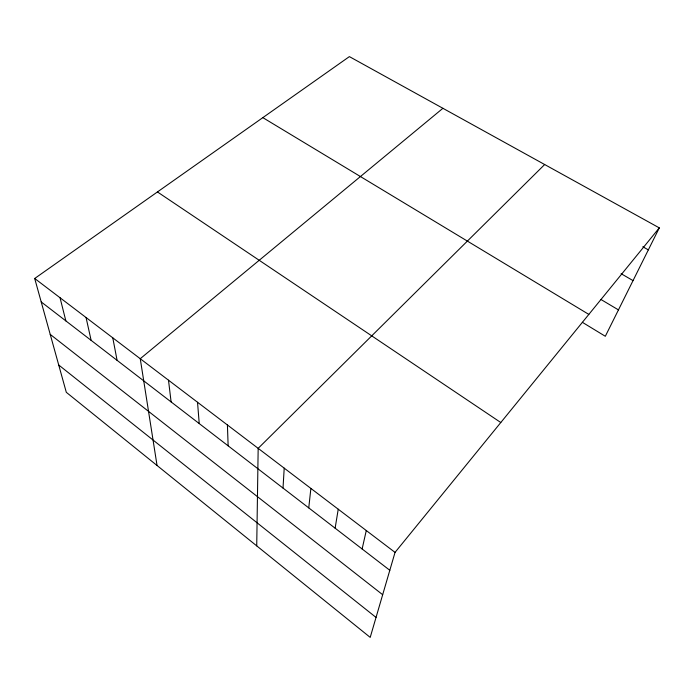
<?xml version="1.0" encoding="UTF-8"?>
<svg xmlns="http://www.w3.org/2000/svg" width="694" height="694" viewBox="0 0 694 694"><rect width="100%" height="100%" fill="white"/><g stroke="black" fill="none" stroke-linecap="round" stroke-linejoin="round"><path stroke-width="1.04" d="M256.728 545.874L258.168 448.35L544.669 164.53M283.013 488.064L284.21 468.138M308.752 507.887L310.886 488.42M335.124 528.186L338.238 509.214M362.129 548.971L366.276 530.528M659.3 227.875L395.042 552.389L370.206 637.387L66.303 392.31L34.7 278.485L349.386 56.613L659.3 227.875L605.315 336.278L582.361 322.311M442.919 108.299L140.249 358.711L157.052 465.501M642.809 246.76L648.343 249.883M621.095 273.688L633.041 280.61M601.03 299.539L618.449 309.897M262.835 117.633L588.833 314.408M157.443 191.943L500.79 422.525M34.7 278.485L395.042 552.389M41.206 301.925L389.811 570.286M50.22 334.378L382.672 594.715M58.712 364.992L376.035 617.417M60.04 297.743L65.852 320.897M86.056 317.522L91.131 340.364M112.784 337.839L117.086 360.342M168.495 380.182L171.106 401.921M197.53 402.26L199.23 423.574M227.415 424.971L228.144 445.826"/></g></svg>
